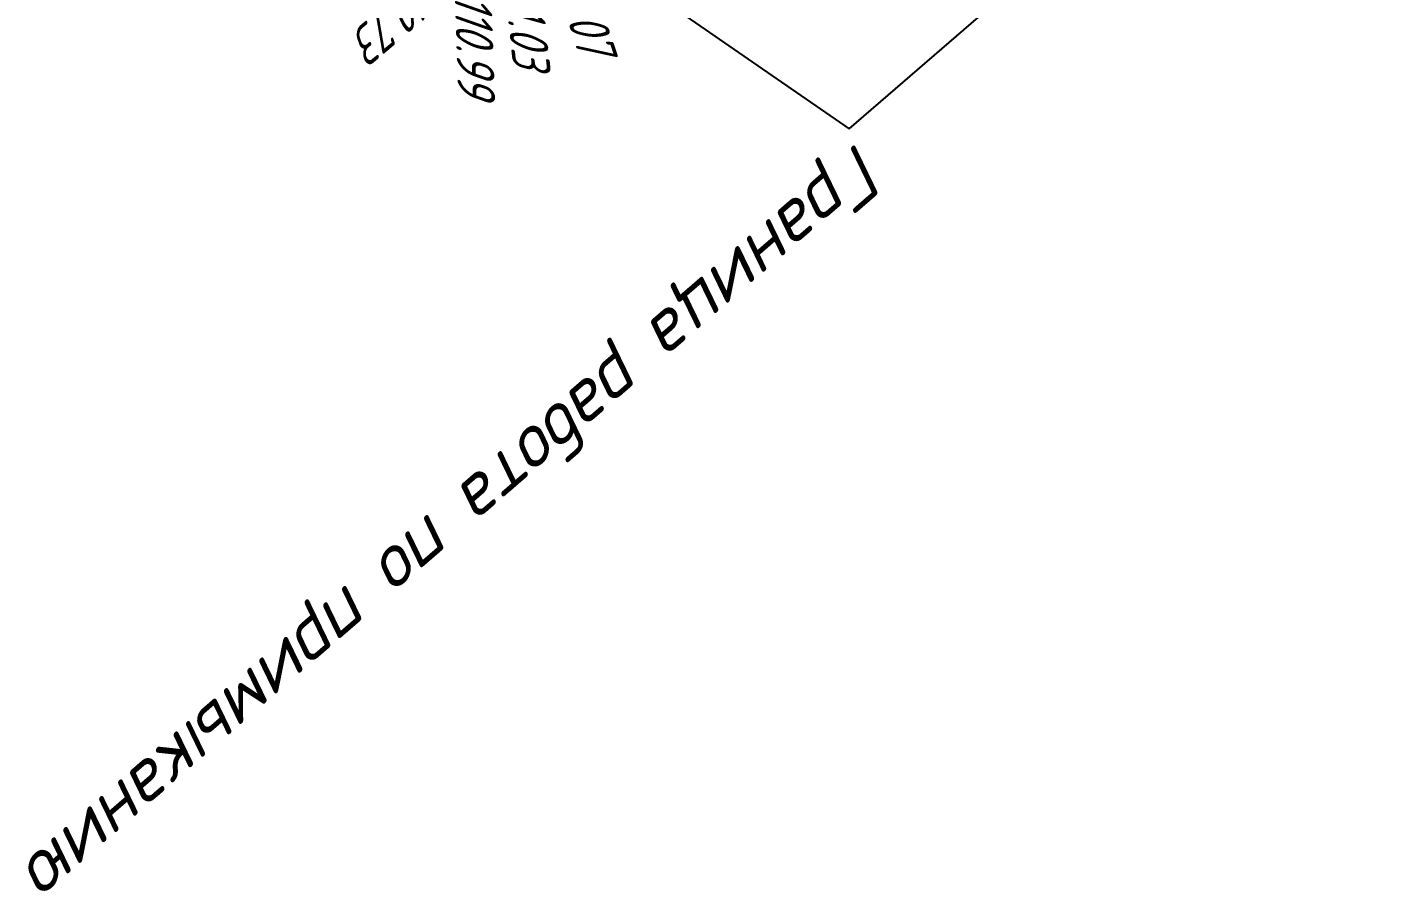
# Model space of a CAD drawing. Header units: millimetres. Extents: x -698 to 8131, y -704 to 4503.
# Drawn here: x 7685.9 to 7815.3, y -704.1 to -622.4 of the extents above; entities that cross this region are included whole.
import ezdxf
from ezdxf import colors
from ezdxf.entities.mleader import LeaderData, LeaderLine
from ezdxf.math import Vec2, Vec3

# ---------------------------------------------------------------- set-up
doc = ezdxf.new("R2010")
doc.units = ezdxf.units.MM
doc.linetypes.add('CONTI', pattern=[0])
doc.layers.add('PI_OTDEFAULT', color=172, linetype='CONTI')
doc.layers.add('Выноски', color=250, linetype='Continuous')
doc.styles.add('eskd', font='isocpeui.ttf', dxfattribs={"width": 1.2})
doc.styles.add('ГОСТ', font='isocpeui.ttf', dxfattribs={"height": 4})

msp = doc.modelspace()

# ---------------------------------------------------------------- texts
at = {"layer": 'PI_OTDEFAULT', "color": 172, "style": 'eskd', "oblique": 10, "width": 0.8}
for s, rotation, p in [('111.07', 288, (7735.38, -616.73)), ('110.73', 220, (7723.92, -616.7)), ('111.03', 276, (7730.93, -617.31)), ('110.99', 272, (7726.32, -619.11))]:
    msp.add_text(s, height=3.5, rotation=rotation, dxfattribs=at).set_placement(p)

# ---------------------------------------------------------------- leaders
at = {"layer": 'Выноски', "linetype": 'Continuous'}
ml = msp.add_multileader_mtext('Standard', dxfattribs=at)
ml.set_content('Граница работа по примыканию', color=256, style='ГОСТ')
ml.set_leader_properties()
ml.build(insert=Vec2(0, 0))
ml.multileader.update_dxf_attribs({"text_left_attachment_type": 5, "text_right_attachment_type": 5, "dogleg_length": 0, "arrow_head_size": 0.18})
ctx = ml.context
ctx.base_point, ctx.char_height, ctx.arrow_head_size, ctx.landing_gap_size, ctx.plane_origin, ctx.plane_x_axis, ctx.plane_y_axis = Vec3(7763.63, -631.96), 5, 0.18, 0, Vec3(7832.71, -692.14), Vec3(-0.756333, -0.654187), Vec3(0.654187, -0.756333)
ctx.left_attachment, ctx.right_attachment = 5, 5
notes = []
notes.append((ctx, [(0, (1, 1, 0), (7763.63, -631.96), (-0.756333, -0.654187), 0, [(0, [(7728.8, -607.88)], 0, [])])]))
ctx.mtext.insert, ctx.mtext.text_direction, ctx.mtext.rotation, ctx.mtext.flow_direction = Vec3(7767.84, -636.82), Vec3(-0.756333, -0.654187), 3.8547, 5
for ctx, leaders in notes:
    for number, flags, end, landing, length, lines in leaders:
        leader = LeaderData()
        leader.index, (leader.has_last_leader_line, leader.has_dogleg_vector, leader.attachment_direction) = number, flags
        leader.last_leader_point, leader.dogleg_vector, leader.dogleg_length = Vec3(end), Vec3(landing), length
        for number, points, colour, breaks in lines:
            line = LeaderLine()
            line.index, line.vertices, line.color, line.breaks = number, Vec3.list(points), colors.encode_raw_color(colour), breaks
            leader.lines.append(line)
        ctx.leaders.append(leader)

doc.saveas('drawing.dxf')
